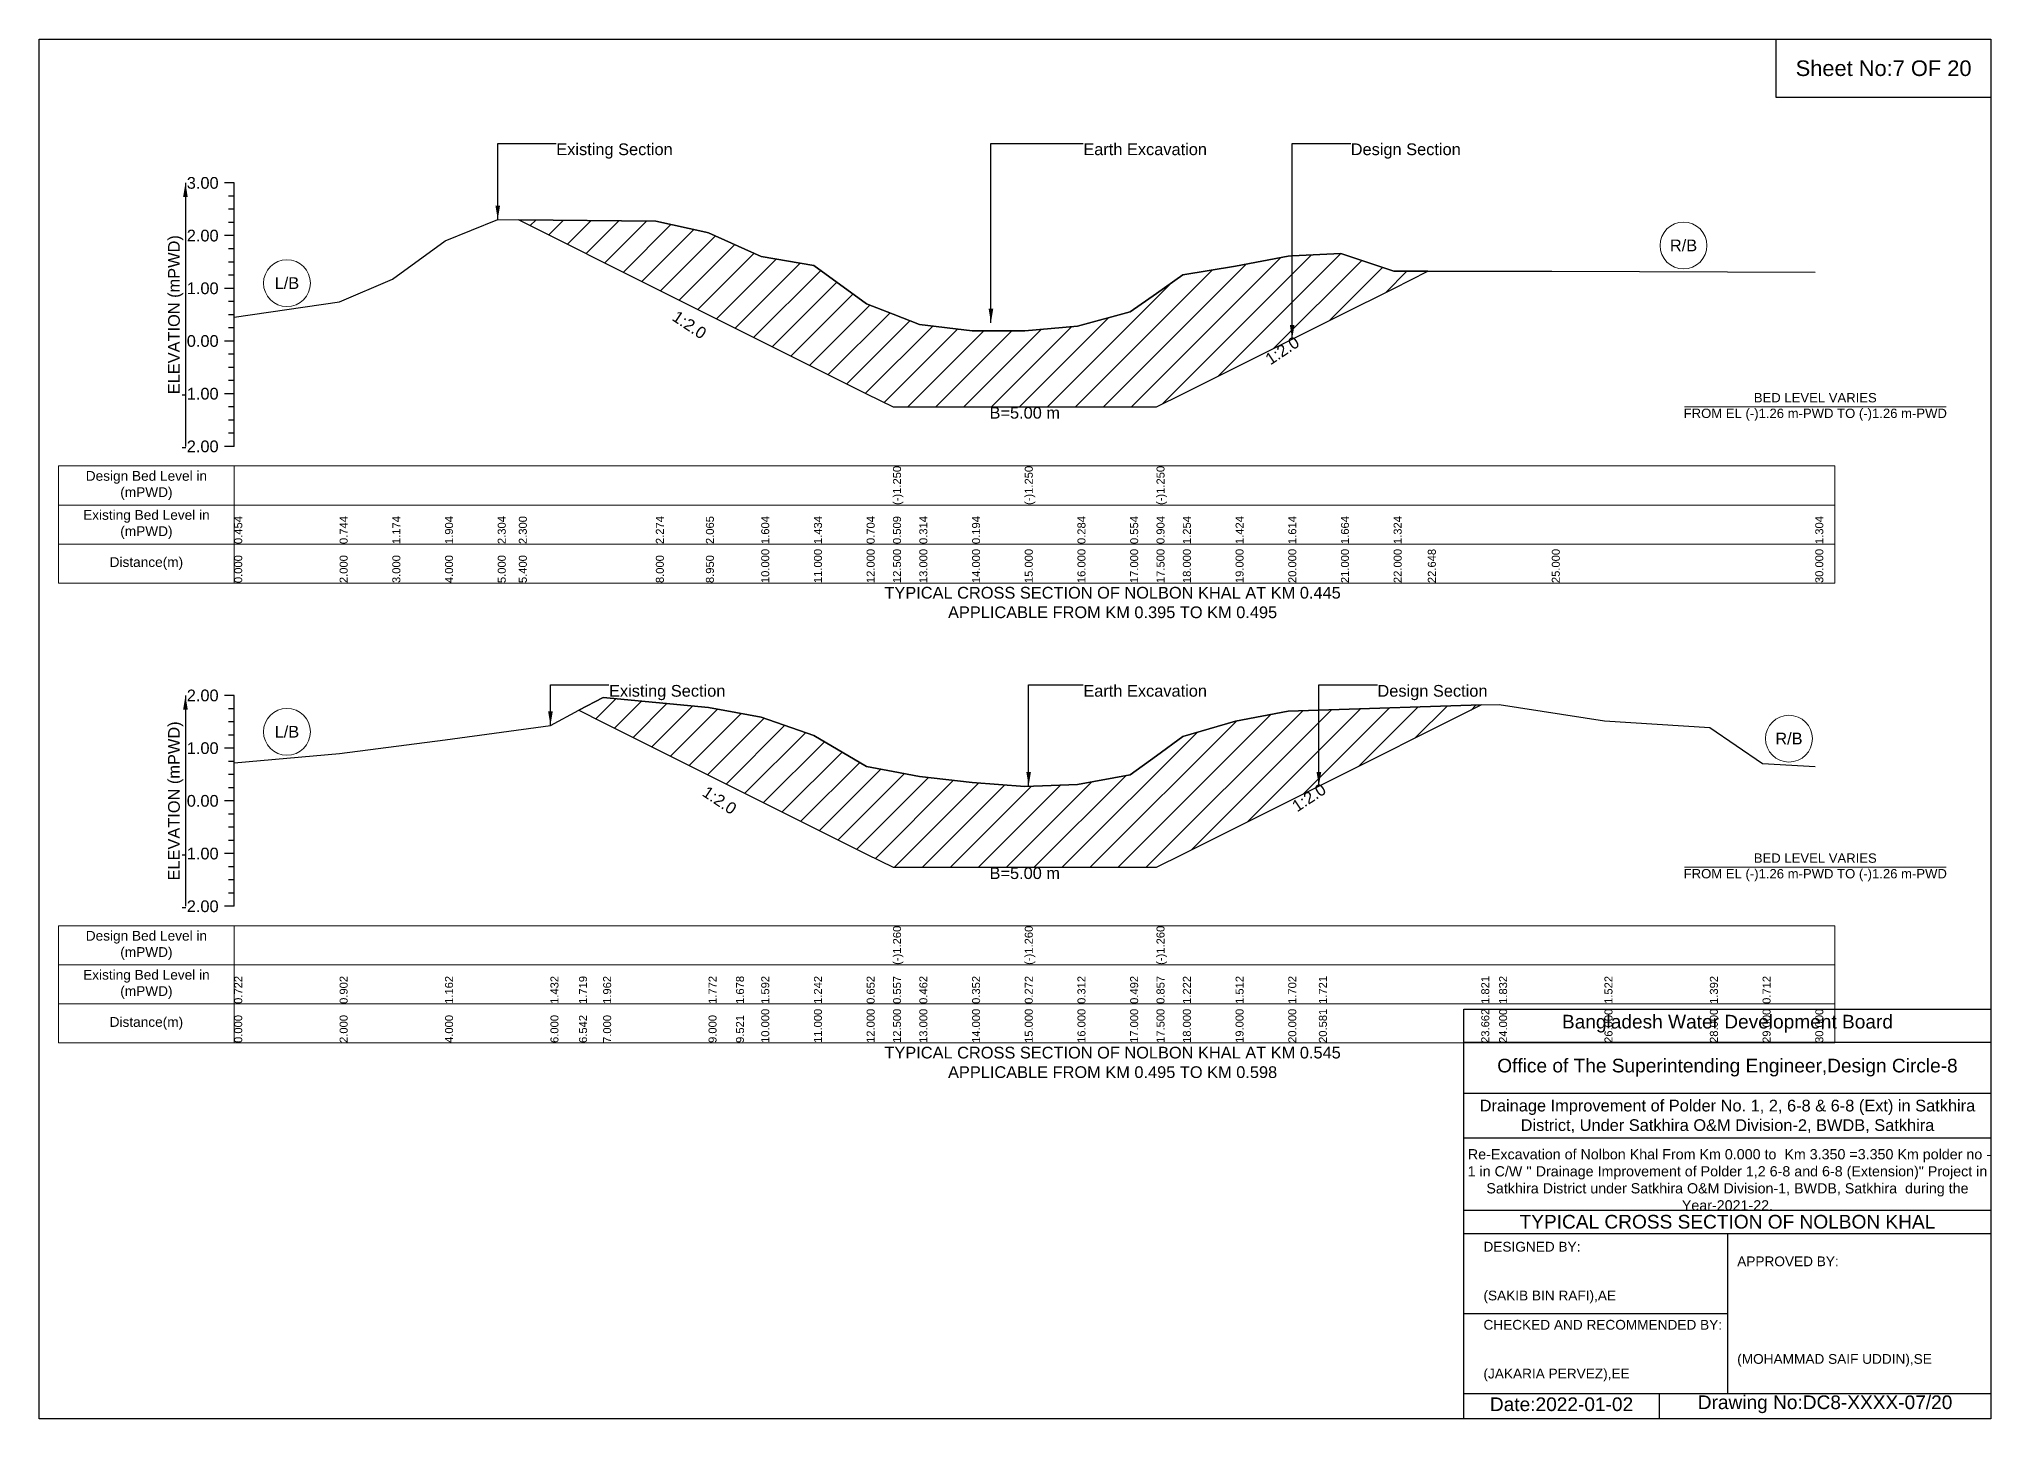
# Model space of a CAD drawing. Header units: inches. Extents: x 91000 to 298000, y -5656 to 0.
# Drawn here: x 160000 to 168000, y -5656 to 0 of the extents above; entities that cross this region are included whole.
import ezdxf

# ---------------------------------------------------------------- set-up
doc = ezdxf.new("R2010")
doc.units = ezdxf.units.IN
doc.header["$LTSCALE"] = 7
doc.header["$MEASUREMENT"] = 0
for name, color, linetype, lineweight in [('Cross section Data Border', 7, 'Continuous', 9), ('Cross Section Labels', 7, 'Continuous', 9), ('Existing_Bed_Level for Xsection', 7, 'Continuous', 25)]:
    doc.layers.add(name, color=color, linetype=linetype, lineweight=lineweight)
doc.styles.get("Standard").update_dxf_attribs({"font": 'arial.ttf'})
doc.dimstyles.get("Standard").update_dxf_attribs({"dimtxt": 0.18, "dimasz": 0.18, "dimexe": 0.18, "dimexo": 0.0625, "dimgap": 0.09, "dimtad": 0, "dimtih": 1, "dimtoh": 1, "dimdec": 4, "dimzin": 0, "dimdsep": 46, "dimtxsty": 'Standard', "dimcen": 0.09, "dimadec": 0, "dimazin": 0, "dimtfac": 1, "dimtdec": 4, "dimtofl": 0, "dimtmove": 0, "dimatfit": 3, "dimfxl": 1, "dimtolj": 1, "dimtzin": 0, "dimarcsym": 0})

msp = doc.modelspace()

# ---------------------------------------------------------------- hatches: boundary and pattern name
at = {"layer": 'Existing_Bed_Level for Xsection'}
h = msp.add_hatch(dxfattribs=at)
h.set_pattern_fill('ANSI31', color=256, scale=648, style=0)
h.paths.add_polyline_path([(161966.4, -741.1), (162528, -1021.9), (162733.2, -1124.5), (162744, -1129.9), (162960, -1237.9), (163176, -1345.9), (163392, -1453.9), (163500, -1507.9), (163608, -1507.9), (163824, -1507.9), (164040, -1507.9), (164256, -1507.9), (164472, -1507.9), (164580, -1507.9), (164688, -1453.9), (164904, -1345.9), (165120, -1237.9), (165136, -1229.9), (165336, -1129.9), (165552, -1021.9), (165692, -951.9), (165552, -951.9), (165336, -878.5), (165136, -888.5), (165120, -889.3), (164904, -930.3), (164688, -967), (164580, -1042.6), (164472, -1118.2), (164256, -1176.6), (164040, -1196), (163824, -1196), (163608, -1170.1), (163500, -1128), (163392, -1085.8), (163176, -928.2), (162960, -891.4), (162744, -794.2), (162733.2, -791.9), (162528, -746.7)])
h = msp.add_hatch(dxfattribs=at)
h.set_pattern_fill('ANSI31', color=256, scale=648, style=0)
h.paths.add_polyline_path([(162213, -2751.4), (162312, -2800.9), (162744, -3016.9), (162856.5, -3073.2), (162960, -3124.9), (163176, -3232.9), (163392, -3340.9), (163500, -3394.9), (163608, -3394.9), (163824, -3394.9), (164040, -3394.9), (164256, -3394.9), (164472, -3394.9), (164580, -3394.9), (164688, -3340.9), (164904, -3232.9), (165120, -3124.9), (165245.5, -3062.2), (165911, -2729.4), (165245.5, -2751), (165120, -2755.1), (164904, -2796.2), (164688, -2858.8), (164580, -2937.6), (164472, -3016.5), (164256, -3055.4), (164040, -3064), (163824, -3046.7), (163608, -3023), (163500, -3002.4), (163392, -2981.9), (163176, -2854.5), (162960, -2778.9), (162856.5, -2760.3), (162744, -2740), (162312, -2699)])

# ---------------------------------------------------------------- linework, layer by layer
for points in [[(160000, 0), (168000, 0), (168000, -5656), (160000, -5656)], [(167120, 0), (168000, 0), (168000, -240), (167120, -240)]]:
    msp.add_lwpolyline(points, close=True)
for points in [[(165840, -5656), (165840, -3976), (168000, -3976)], [(165840, -4112), (168000, -4112)], [(165840, -4320), (168000, -4320)], [(165840, -4504), (168000, -4504)], [(165840, -4800), (168000, -4800)], [(165840, -4896), (168000, -4896)], [(166920, -4896), (166920, -5552)], [(165840, -5224), (166920, -5224)], [(165840, -5552), (168000, -5552)], [(166640, -5552), (166640, -5656)]]:
    msp.add_lwpolyline(points)
at = {"layer": 'Cross section Data Border'}
for points in [[(160080, -1749.9), (167360, -1749.9), (167360, -2229.9), (160080, -2229.9)], [(160080, -3634.8), (167360, -3634.8), (167360, -4114.8), (160080, -4114.8)]]:
    msp.add_lwpolyline(points, close=True, dxfattribs=at)
for points in [[(160800, -1749.9), (160800, -2229.9)], [(160080, -1909.9), (167360, -1909.9)], [(160080, -2069.9), (167360, -2069.9)], [(160800, -3634.8), (160800, -4114.8)], [(160080, -3794.8), (167360, -3794.8)], [(160080, -3954.8), (167360, -3954.8)]]:
    msp.add_lwpolyline(points, dxfattribs=at)
at = {"layer": 'Cross Section Labels'}
for points in [[(166744.2, -1507.9), (167815.8, -1507.9)], [(166744.2, -3394.9), (167815.8, -3394.9)]]:
    msp.add_lwpolyline(points, dxfattribs=at)
for centre in [(166740, -846.1), (161016, -1000.5), (161016, -2839.4), (167172, -2867.4)]:
    msp.add_circle(centre, 96, dxfattribs=at)
at = {"layer": 'Existing_Bed_Level for Xsection'}
for points in [[(160800, -589.9), (160760, -589.9)], [(160800, -1669.9), (160800, -1453.9), (160800, -1237.9), (160800, -1021.9), (160800, -805.9), (160800, -589.9)], [(160800, -643.9), (160776, -643.9)], [(160800, -697.9), (160776, -697.9)], [(160800, -751.9), (160776, -751.9)], [(160800, -1139.8), (161232, -1077.2), (161448, -984.3), (161664, -826.6), (161880, -740.2), (161966.4, -741.1), (162528, -746.7), (162733.2, -791.9), (162744, -794.2), (162960, -891.4), (163176, -928.2), (163392, -1085.8), (163500, -1128), (163500, -1128), (163608, -1170.1), (163824, -1196), (164040, -1196), (164040, -1196), (164256, -1176.6), (164472, -1118.2), (164580, -1042.6), (164580, -1042.6), (164688, -967), (164904, -930.3), (165120, -889.3), (165136, -888.5), (165336, -878.5), (165552, -951.9), (165692, -951.9), (166200, -951.9), (167280, -956.2)], [(160800, -805.9), (160760, -805.9)], [(160800, -859.9), (160776, -859.9)], [(160800, -913.9), (160776, -913.9)], [(160800, -1021.9), (160760, -1021.9)], [(160800, -967.9), (160776, -967.9)], [(160800, -1075.9), (160776, -1075.9)], [(160800, -1129.9), (160776, -1129.9)], [(160800, -1183.9), (160776, -1183.9)], [(160800, -1237.9), (160760, -1237.9)], [(160800, -1291.9), (160776, -1291.9)], [(160800, -1345.9), (160776, -1345.9)], [(160800, -1399.9), (160776, -1399.9)], [(160800, -1453.9), (160760, -1453.9)], [(160800, -1507.9), (160776, -1507.9)], [(160800, -1561.9), (160776, -1561.9)], [(160800, -1669.9), (160760, -1669.9)], [(160800, -1615.9), (160776, -1615.9)], [(160800, -2690.8), (160760, -2690.8)], [(160800, -3554.8), (160800, -3338.8), (160800, -3122.8), (160800, -2906.8), (160800, -2690.8)], [(160800, -2966.8), (161232, -2927.9), (161664, -2871.8), (162096, -2813.4), (162213, -2751.4), (162312, -2699), (162744, -2740), (162856.5, -2760.3), (162960, -2778.9), (163176, -2854.5), (163392, -2981.9), (163500, -3002.4), (163500, -3002.4), (163608, -3023), (163824, -3046.7), (164040, -3064), (164040, -3064), (164256, -3055.4), (164472, -3016.5), (164580, -2937.6), (164580, -2937.6), (164688, -2858.8), (164904, -2796.2), (165120, -2755.1), (165245.5, -2751), (165911, -2729.4), (165984, -2727), (166416, -2794), (166848, -2822.1), (167064, -2969), (167280, -2981.9)], [(160800, -2744.8), (160776, -2744.8)], [(160800, -2798.8), (160776, -2798.8)], [(160800, -2852.8), (160776, -2852.8)], [(160800, -2906.8), (160760, -2906.8)], [(160800, -2960.8), (160776, -2960.8)], [(160800, -3014.8), (160776, -3014.8)], [(160800, -3068.8), (160776, -3068.8)], [(160800, -3122.8), (160760, -3122.8)], [(160800, -3176.8), (160776, -3176.8)], [(160800, -3230.8), (160776, -3230.8)], [(160800, -3338.8), (160760, -3338.8)], [(160800, -3284.8), (160776, -3284.8)], [(160800, -3392.8), (160776, -3392.8)], [(160800, -3446.8), (160776, -3446.8)], [(160800, -3500.8), (160776, -3500.8)], [(160800, -3554.8), (160760, -3554.8)]]:
    msp.add_lwpolyline(points, dxfattribs=at)
for points in [[(161966.4, -741.1), (161966.4, -741.1), (162528, -1021.9), (162733.2, -1124.5), (162744, -1129.9), (162960, -1237.9), (163176, -1345.9), (163392, -1453.9), (163500, -1507.9), (163500, -1507.9), (163608, -1507.9), (163824, -1507.9), (164040, -1507.9), (164040, -1507.9), (164256, -1507.9), (164472, -1507.9), (164580, -1507.9), (164580, -1507.9), (164688, -1453.9), (164904, -1345.9), (165120, -1237.9), (165136, -1229.9), (165336, -1129.9), (165552, -1021.9), (165692, -951.9), (165692, -951.9), (165692, -951.9), (165552, -951.9), (165336, -878.5), (165136, -888.5), (165120, -889.3), (164904, -930.3), (164688, -967), (164580, -1042.6), (164580, -1042.6), (164472, -1118.2), (164256, -1176.6), (164040, -1196), (164040, -1196), (163824, -1196), (163608, -1170.1), (163500, -1128), (163500, -1128), (163392, -1085.8), (163176, -928.2), (162960, -891.4), (162744, -794.2), (162733.2, -791.9), (162528, -746.7), (161966.4, -741.1)], [(162213, -2751.4), (162312, -2800.9), (162744, -3016.9), (162856.5, -3073.2), (162960, -3124.9), (163176, -3232.9), (163392, -3340.9), (163500, -3394.9), (163500, -3394.9), (163608, -3394.9), (163824, -3394.9), (164040, -3394.9), (164040, -3394.9), (164256, -3394.9), (164472, -3394.9), (164580, -3394.9), (164580, -3394.9), (164688, -3340.9), (164904, -3232.9), (165120, -3124.9), (165245.5, -3062.2), (165911, -2729.4), (165245.5, -2751), (165120, -2755.1), (164904, -2796.2), (164688, -2858.8), (164580, -2937.6), (164580, -2937.6), (164472, -3016.5), (164256, -3055.4), (164040, -3064), (164040, -3064), (163824, -3046.7), (163608, -3023), (163500, -3002.4), (163500, -3002.4), (163392, -2981.9), (163176, -2854.5), (162960, -2778.9), (162856.5, -2760.3), (162744, -2740), (162312, -2699)]]:
    msp.add_lwpolyline(points, close=True, dxfattribs=at)

# ---------------------------------------------------------------- texts
at = {"attachment_point": 5}
for s, insert, char_height in [('Sheet No:7 OF 20', (167560, -120), 64), ('Bangladesh Water Development Board', (166920, -4036), 56), ('Office of The Superintending Engineer,Design Circle-8', (166920, -4216), 56)]:
    msp.add_mtext(s, dxfattribs=dict(at, insert=insert, char_height=char_height))
for s, insert, char_height, width, attachment_point in [('Drainage Improvement of Polder No. 1, 2, 6-8 & 6-8 (Ext) in Satkhira District, Under Satkhira O&M Division-2, BWDB, Satkhira', (166920, -4416), 48, 2240, 5), (' Re-Excavation of Nolbon Khal From Km 0.000 to  Km 3.350 =3.350 Km polder no - 1 in C/W \'\' Drainage Improvement of Polder 1,2 6-8 and 6-8 (Extension)" Project in Satkhira District under Satkhira O&M Division-1, BWDB, Satkhira  during the Year-2021-22. ', (166920, -4676), 41.8678, 2160, 5), ('TYPICAL CROSS SECTION OF NOLBON KHAL', (166920, -4848), 56, 2240, 5), ('DESIGNED BY:^J^J^J(SAKIB BIN RAFI),AE', (165920, -5056), 40, 1120, 4), ('APPROVED BY:^J^J^J^J^J^J(MOHAMMAD SAIF UDDIN),SE', (166960, -5216), 40, 1120, 4), ('CHECKED AND RECOMMENDED BY:^J^J^J(JAKARIA PERVEZ),EE', (165920, -5376), 40, 1120, 4), ('Date:2022-01-02', (166240, -5596), 56, 1120, 5), ('Drawing No:DC8-XXXX-07/20', (167320, -5596), 56, 1760, 5)]:
    msp.add_mtext(s, dxfattribs=dict(insert=insert, char_height=char_height, width=width, attachment_point=attachment_point))
at = {"layer": 'Cross section Data Border', "char_height": 40, "width": 640, "attachment_point": 5}
for s, insert in [('Design Bed Level in (mPWD)', (160440, -1829.9)), ('Existing Bed Level in (mPWD)', (160440, -1989.9)), ('Distance(m)', (160440, -2149.9)), ('Design Bed Level in (mPWD)', (160440, -3714.8)), ('Existing Bed Level in (mPWD)', (160440, -3874.8)), ('Distance(m)', (160440, -4034.8))]:
    msp.add_mtext(s, dxfattribs=dict(at, insert=insert))
at = {"layer": 'Cross Section Labels'}
for s, insert, char_height, attachment_point in [('Existing Section', (162120, -427.9), 48, 1), ('Earth Excavation', (164280, -427.9), 48, 1), ('Design Section', (165376, -427.9), 48, 1), ('R/B', (166740, -846.1), 48, 5), ('L/B', (161016, -1000.5), 48, 5), ('B=5.00 m', (164040, -1507.9), 48, 2), ('BED LEVEL VARIES ^JFROM EL (-)1.26 m-PWD TO (-)1.26 m-PWD', (167280, -1507.9), 38.4, 5), ('TYPICAL CROSS SECTION OF NOLBON KHAL AT KM 0.445^JAPPLICABLE FROM KM 0.395 TO KM 0.495', (164400, -2309.9), 48, 5), ('Existing Section', (162336, -2647.6), 48, 1), ('Earth Excavation', (164280, -2647.6), 48, 1), ('Design Section', (165485.5, -2647.6), 48, 1), ('L/B', (161016, -2839.4), 48, 5), ('R/B', (167172, -2867.4), 48, 5), ('BED LEVEL VARIES ^JFROM EL (-)1.26 m-PWD TO (-)1.26 m-PWD', (167280, -3394.9), 38.4, 5), ('B=5.00 m', (164040, -3394.9), 48, 2), ('TYPICAL CROSS SECTION OF NOLBON KHAL AT KM 0.545^JAPPLICABLE FROM KM 0.495 TO KM 0.598', (164400, -4194.8), 48, 5)]:
    msp.add_mtext(s, dxfattribs=dict(at, insert=insert, char_height=char_height, attachment_point=attachment_point))
at = {"layer": 'Cross Section Labels', "char_height": 48, "attachment_point": 2}
for insert, rotation in [((162679.2, -1151.5), 326.30993), ((165082, -1256.9), 33.69007), ((162802.5, -3100.2), 326.30993), ((165191.5, -3089.2), 33.69007)]:
    msp.add_mtext('1:2.0', dxfattribs=dict(at, insert=insert, rotation=rotation))
at = {"layer": 'Existing_Bed_Level for Xsection', "char_height": 48, "attachment_point": 6}
for s, insert in [('3.00', (160736, -589.9)), ('2.00', (160736, -805.9)), ('1.00', (160736, -1021.9)), ('0.00', (160736, -1237.9)), ('-1.00', (160736, -1453.9)), ('-2.00', (160736, -1669.9)), ('2.00', (160736, -2690.8)), ('1.00', (160736, -2906.8)), ('0.00', (160736, -3122.8)), ('-1.00', (160736, -3338.8)), ('-2.00', (160736, -3554.8))]:
    msp.add_mtext(s, dxfattribs=dict(at, insert=insert))
at = {"layer": 'Existing_Bed_Level for Xsection', "rotation": 90}
for s, insert, char_height, attachment_point in [('ELEVATION (mPWD)', (160560, -1129.9), 48, 5), ('(-)1.250', (163500, -1909.9), 32.8, 1), ('(-)1.250', (164040, -1909.9), 32.8, 1), ('(-)1.250', (164580, -1909.9), 32.8, 1), ('0.454', (160800, -2069.9), 32.8, 1), ('0.744', (161232, -2069.9), 32.8, 1), ('1.174', (161448, -2069.9), 32.8, 1), ('1.904', (161664, -2069.9), 32.8, 1), ('2.304', (161880, -2069.9), 32.8, 1), ('2.300', (161966.4, -2069.9), 32.8, 1), ('2.274', (162528, -2069.9), 32.8, 1), ('2.065', (162733.2, -2069.9), 32.8, 1), ('1.604', (162960, -2069.9), 32.8, 1), ('1.434', (163176, -2069.9), 32.8, 1), ('0.704', (163392, -2069.9), 32.8, 1), ('0.509', (163500, -2069.9), 32.8, 1), ('0.314', (163608, -2069.9), 32.8, 1), ('0.194', (163824, -2069.9), 32.8, 1), ('0.284', (164256, -2069.9), 32.8, 1), ('0.554', (164472, -2069.9), 32.8, 1), ('0.904', (164580, -2069.9), 32.8, 1), ('1.254', (164688, -2069.9), 32.8, 1), ('1.424', (164904, -2069.9), 32.8, 1), ('1.614', (165120, -2069.9), 32.8, 1), ('1.664', (165336, -2069.9), 32.8, 1), ('1.324', (165552, -2069.9), 32.8, 1), ('1.304', (167280, -2069.9), 32.8, 1), ('0.000', (160800, -2229.9), 32.8, 1), ('2.000', (161232, -2229.9), 32.8, 1), ('3.000', (161448, -2229.9), 32.8, 1), ('4.000', (161664, -2229.9), 32.8, 1), ('5.000', (161880, -2229.9), 32.8, 1), ('5.400', (161966.4, -2229.9), 32.8, 1), ('8.000', (162528, -2229.9), 32.8, 1), ('8.950', (162733.2, -2229.9), 32.8, 1), ('10.000', (162960, -2229.9), 32.8, 1), ('11.000', (163176, -2229.9), 32.8, 1), ('12.000', (163392, -2229.9), 32.8, 1), ('12.500', (163500, -2229.9), 32.8, 1), ('13.000', (163608, -2229.9), 32.8, 1), ('14.000', (163824, -2229.9), 32.8, 1), ('15.000', (164040, -2229.9), 32.8, 1), ('16.000', (164256, -2229.9), 32.8, 1), ('17.000', (164472, -2229.9), 32.8, 1), ('17.500', (164580, -2229.9), 32.8, 1), ('18.000', (164688, -2229.9), 32.8, 1), ('19.000', (164904, -2229.9), 32.8, 1), ('20.000', (165120, -2229.9), 32.8, 1), ('21.000', (165336, -2229.9), 32.8, 1), ('22.000', (165552, -2229.9), 32.8, 1), ('22.648', (165692, -2229.9), 32.8, 1), ('25.000', (166200, -2229.9), 32.8, 1), ('30.000', (167280, -2229.9), 32.8, 1), ('ELEVATION (mPWD)', (160560, -3122.8), 48, 5), ('(-)1.260', (163500, -3794.8), 32.8, 1), ('(-)1.260', (164040, -3794.8), 32.8, 1), ('(-)1.260', (164580, -3794.8), 32.8, 1), ('0.722', (160800, -3954.8), 32.8, 1), ('0.902', (161232, -3954.8), 32.8, 1), ('1.162', (161664, -3954.8), 32.8, 1), ('1.432', (162096, -3954.8), 32.8, 1), ('1.719', (162213, -3954.8), 32.8, 1), ('1.962', (162312, -3954.8), 32.8, 1), ('1.772', (162744, -3954.8), 32.8, 1), ('1.678', (162856.5, -3954.8), 32.8, 1), ('1.592', (162960, -3954.8), 32.8, 1), ('1.242', (163176, -3954.8), 32.8, 1), ('0.652', (163392, -3954.8), 32.8, 1), ('0.557', (163500, -3954.8), 32.8, 1), ('0.462', (163608, -3954.8), 32.8, 1), ('0.352', (163824, -3954.8), 32.8, 1), ('0.272', (164040, -3954.8), 32.8, 1), ('0.312', (164256, -3954.8), 32.8, 1), ('0.492', (164472, -3954.8), 32.8, 1), ('0.857', (164580, -3954.8), 32.8, 1), ('1.222', (164688, -3954.8), 32.8, 1), ('1.512', (164904, -3954.8), 32.8, 1), ('1.702', (165120, -3954.8), 32.8, 1), ('1.721', (165245.5, -3954.8), 32.8, 1), ('1.821', (165911, -3954.8), 32.8, 1), ('1.832', (165984, -3954.8), 32.8, 1), ('1.522', (166416, -3954.8), 32.8, 1), ('1.392', (166848, -3954.8), 32.8, 1), ('0.712', (167064, -3954.8), 32.8, 1), ('10.000', (162960, -4114.8), 32.8, 1), ('11.000', (163176, -4114.8), 32.8, 1), ('12.000', (163392, -4114.8), 32.8, 1), ('12.500', (163500, -4114.8), 32.8, 1), ('13.000', (163608, -4114.8), 32.8, 1), ('14.000', (163824, -4114.8), 32.8, 1), ('15.000', (164040, -4114.8), 32.8, 1), ('16.000', (164256, -4114.8), 32.8, 1), ('17.000', (164472, -4114.8), 32.8, 1), ('17.500', (164580, -4114.8), 32.8, 1), ('18.000', (164688, -4114.8), 32.8, 1), ('19.000', (164904, -4114.8), 32.8, 1), ('20.000', (165120, -4114.8), 32.8, 1), ('20.581', (165245.5, -4114.8), 32.8, 1), ('23.662', (165911, -4114.8), 32.8, 1), ('24.000', (165984, -4114.8), 32.8, 1), ('26.000', (166416, -4114.8), 32.8, 1), ('28.000', (166848, -4114.8), 32.8, 1), ('29.000', (167064, -4114.8), 32.8, 1), ('30.000', (167280, -4114.8), 32.8, 1), ('0.000', (160800, -4114.8), 32.8, 1), ('2.000', (161232, -4114.8), 32.8, 1), ('4.000', (161664, -4114.8), 32.8, 1), ('6.000', (162096, -4114.8), 32.8, 1), ('6.542', (162213, -4114.8), 32.8, 1), ('7.000', (162312, -4114.8), 32.8, 1), ('9.000', (162744, -4114.8), 32.8, 1), ('9.521', (162856.5, -4114.8), 32.8, 1)]:
    msp.add_mtext(s, dxfattribs=dict(at, insert=insert, char_height=char_height, attachment_point=attachment_point))

# ---------------------------------------------------------------- leaders
at = {"layer": 'Cross Section Labels', "annotation_type": 0, "has_hookline": 1, "hookline_direction": 0}
for points, text_width in [([(161880, -740.2), (161880, -427.9), (162119.9, -427.9)], 467.2), ([(163901.4, -1163.4), (163901.4, -427.9), (164279.9, -427.9)], 497), ([(165136, -1229.9), (165136, -427.9), (165375.9, -427.9)], 441.2), ([(162096, -2813.4), (162096, -2647.6), (162335.9, -2647.6)], 467.2), ([(164055.9, -3061.2), (164055.9, -2647.6), (164279.9, -2647.6)], 497), ([(165245.5, -3062.2), (165245.5, -2647.6), (165485.4, -2647.6)], 441.2)]:
    msp.add_leader(points, dimstyle='Standard', override={"dimasz": 57.6}, dxfattribs=dict(at, text_width=text_width))
at = {"layer": 'Existing_Bed_Level for Xsection'}
for points in [[(160600, -589.9), (160600, -1669.9)], [(160600, -2690.8), (160600, -3554.8)]]:
    msp.add_leader(points, dimstyle='Standard', override={"dimasz": 57.6}, dxfattribs=at)

doc.saveas('drawing.dxf')
